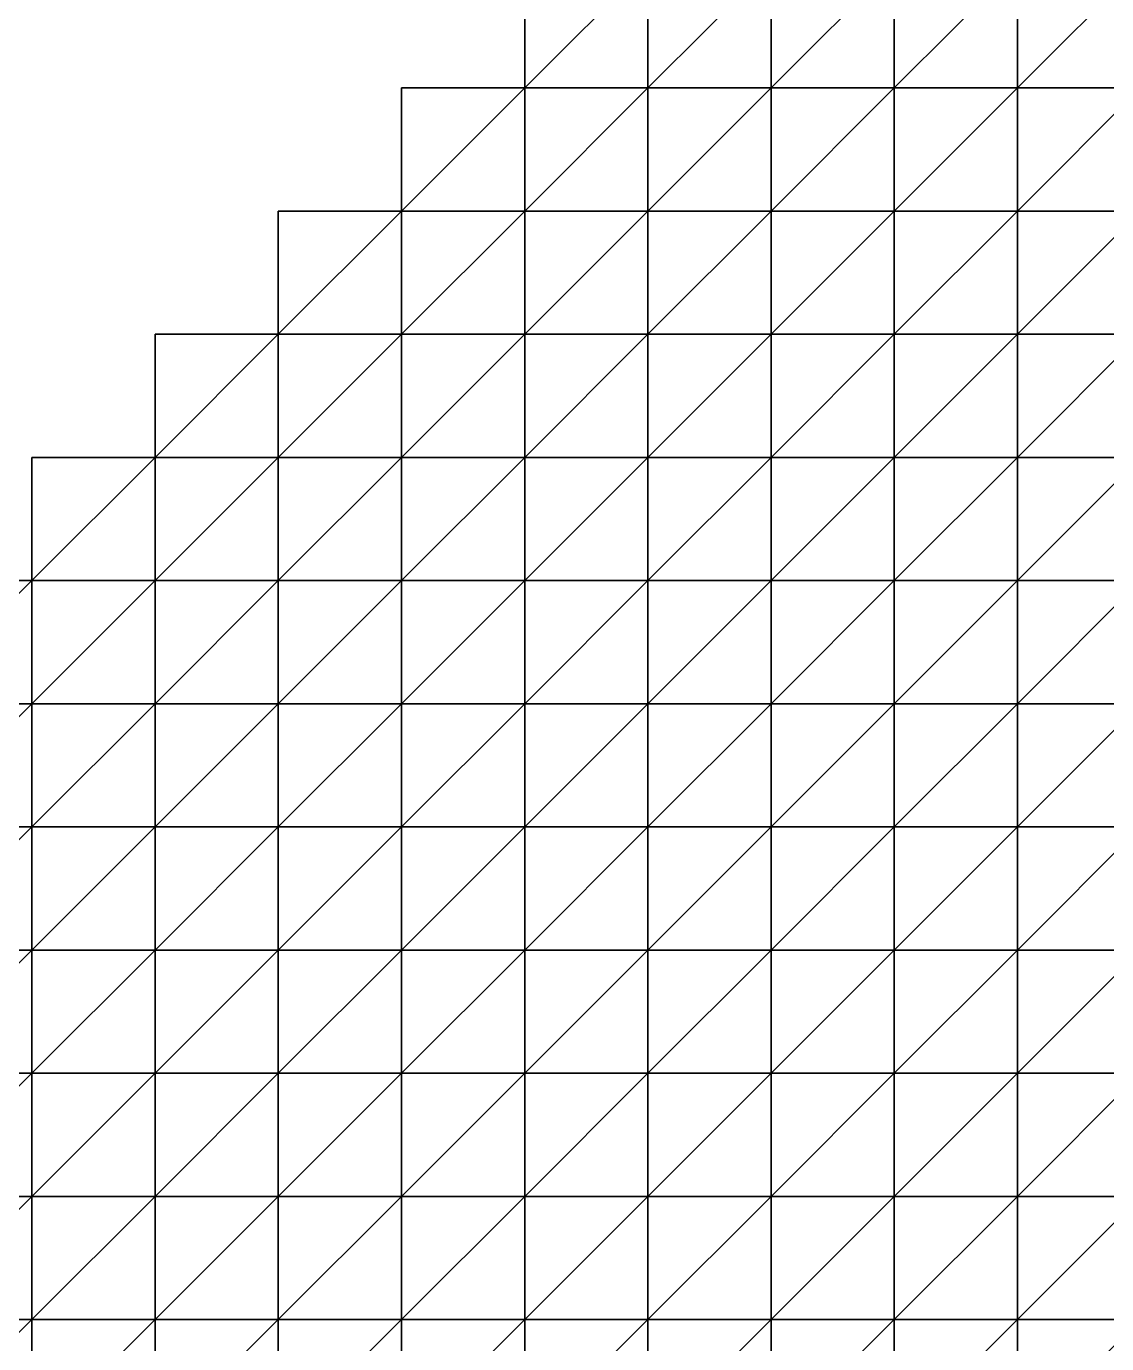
# Model space of a CAD drawing. Extents: x 292020 to 295740, y 4557680 to 4560040.
# Drawn here: x 293259.1 to 293434.5, y 4558236.1 to 4558450 of the extents above; entities that cross this region are included whole.
import ezdxf

# ---------------------------------------------------------------- set-up
doc = ezdxf.new("R2010")
doc.units = 0
doc.layers.add('RUN201_4_-_RUN201_NODOMAIN5_20X', color=7, linetype='CONTINUOUS')

msp = doc.modelspace()

# ---------------------------------------------------------------- linework, layer by layer
at = {"layer": 'RUN201_4_-_RUN201_NODOMAIN5_20X'}
for points in [[(293340, 4558460, 1900), (293340, 4558440, 1900), (293360, 4558460, 1900)], [(293360, 4558460, 1900), (293340, 4558440, 1900), (293360, 4558440, 1900)], [(293360, 4558460, 1920), (293340, 4558440, 1920), (293340, 4558460, 1920)], [(293360, 4558440, 1920), (293340, 4558440, 1920), (293360, 4558460, 1920)], [(293340, 4558460, 1900), (293340, 4558440, 1920), (293340, 4558440, 1900)], [(293340, 4558460, 1920), (293340, 4558440, 1920), (293340, 4558460, 1900)], [(293360, 4558460, 1900), (293360, 4558440, 1900), (293380, 4558460, 1900)], [(293380, 4558460, 1900), (293360, 4558440, 1900), (293380, 4558440, 1900)], [(293380, 4558460, 1920), (293360, 4558440, 1920), (293360, 4558460, 1920)], [(293380, 4558440, 1920), (293360, 4558440, 1920), (293380, 4558460, 1920)], [(293380, 4558460, 1880), (293380, 4558440, 1880), (293400, 4558460, 1880)], [(293400, 4558460, 1880), (293380, 4558440, 1880), (293400, 4558440, 1880)], [(293380, 4558460, 1880), (293380, 4558440, 1900), (293380, 4558440, 1880)], [(293380, 4558460, 1900), (293380, 4558440, 1900), (293380, 4558460, 1880)], [(293400, 4558460, 1920), (293380, 4558440, 1920), (293380, 4558460, 1920)], [(293400, 4558440, 1920), (293380, 4558440, 1920), (293400, 4558460, 1920)], [(293400, 4558460, 1860), (293400, 4558440, 1860), (293420, 4558460, 1860)], [(293420, 4558460, 1860), (293400, 4558440, 1860), (293420, 4558440, 1860)], [(293400, 4558460, 1860), (293400, 4558440, 1880), (293400, 4558440, 1860)], [(293400, 4558460, 1880), (293400, 4558440, 1880), (293400, 4558460, 1860)], [(293420, 4558460, 1940), (293400, 4558440, 1940), (293400, 4558460, 1940)], [(293420, 4558440, 1940), (293400, 4558440, 1940), (293420, 4558460, 1940)], [(293400, 4558460, 1920), (293400, 4558440, 1940), (293400, 4558440, 1920)], [(293400, 4558460, 1940), (293400, 4558440, 1940), (293400, 4558460, 1920)], [(293420, 4558460, 1860), (293420, 4558440, 1860), (293440, 4558460, 1860)], [(293440, 4558460, 1860), (293420, 4558440, 1860), (293440, 4558440, 1860)], [(293440, 4558460, 1940), (293420, 4558440, 1940), (293420, 4558460, 1940)], [(293440, 4558440, 1940), (293420, 4558440, 1940), (293440, 4558460, 1940)], [(293320, 4558440, 1900), (293320, 4558420, 1900), (293340, 4558440, 1900)], [(293340, 4558440, 1900), (293320, 4558420, 1900), (293340, 4558420, 1900)], [(293340, 4558440, 1920), (293320, 4558420, 1920), (293320, 4558440, 1920)], [(293340, 4558420, 1920), (293320, 4558420, 1920), (293340, 4558440, 1920)], [(293340, 4558440, 1900), (293320, 4558440, 1920), (293320, 4558440, 1900)], [(293340, 4558440, 1920), (293320, 4558440, 1920), (293340, 4558440, 1900)], [(293320, 4558440, 1900), (293320, 4558420, 1920), (293320, 4558420, 1900)], [(293320, 4558440, 1920), (293320, 4558420, 1920), (293320, 4558440, 1900)], [(293340, 4558440, 1900), (293340, 4558420, 1900), (293360, 4558440, 1900)], [(293360, 4558440, 1900), (293340, 4558420, 1900), (293360, 4558420, 1900)], [(293360, 4558440, 1920), (293340, 4558420, 1920), (293340, 4558440, 1920)], [(293360, 4558420, 1920), (293340, 4558420, 1920), (293360, 4558440, 1920)], [(293360, 4558440, 1900), (293360, 4558420, 1900), (293380, 4558440, 1900)], [(293380, 4558440, 1900), (293360, 4558420, 1900), (293380, 4558420, 1900)], [(293380, 4558440, 1920), (293360, 4558420, 1920), (293360, 4558440, 1920)], [(293380, 4558420, 1920), (293360, 4558420, 1920), (293380, 4558440, 1920)], [(293380, 4558440, 1880), (293380, 4558420, 1880), (293400, 4558440, 1880)], [(293400, 4558440, 1880), (293380, 4558420, 1880), (293400, 4558420, 1880)], [(293380, 4558440, 1880), (293380, 4558420, 1900), (293380, 4558420, 1880)], [(293380, 4558440, 1900), (293380, 4558420, 1900), (293380, 4558440, 1880)], [(293400, 4558440, 1920), (293380, 4558420, 1920), (293380, 4558440, 1920)], [(293400, 4558420, 1920), (293380, 4558420, 1920), (293400, 4558440, 1920)], [(293400, 4558440, 1860), (293400, 4558420, 1860), (293420, 4558440, 1860)], [(293420, 4558440, 1860), (293400, 4558420, 1860), (293420, 4558420, 1860)], [(293400, 4558440, 1860), (293400, 4558420, 1880), (293400, 4558420, 1860)], [(293400, 4558440, 1880), (293400, 4558420, 1880), (293400, 4558440, 1860)], [(293420, 4558440, 1920), (293400, 4558420, 1920), (293400, 4558440, 1920)], [(293420, 4558420, 1920), (293400, 4558420, 1920), (293420, 4558440, 1920)], [(293400, 4558440, 1920), (293400, 4558440, 1940), (293420, 4558440, 1920)], [(293420, 4558440, 1920), (293400, 4558440, 1940), (293420, 4558440, 1940)], [(293420, 4558440, 1860), (293420, 4558420, 1860), (293440, 4558440, 1860)], [(293440, 4558440, 1860), (293420, 4558420, 1860), (293440, 4558420, 1860)], [(293440, 4558440, 1940), (293420, 4558420, 1940), (293420, 4558440, 1940)], [(293440, 4558420, 1940), (293420, 4558420, 1940), (293440, 4558440, 1940)], [(293420, 4558440, 1920), (293420, 4558420, 1940), (293420, 4558420, 1920)], [(293420, 4558440, 1940), (293420, 4558420, 1940), (293420, 4558440, 1920)], [(293300, 4558420, 1900), (293300, 4558400, 1900), (293320, 4558420, 1900)], [(293320, 4558420, 1900), (293300, 4558400, 1900), (293320, 4558400, 1900)], [(293320, 4558420, 1920), (293300, 4558400, 1920), (293300, 4558420, 1920)], [(293320, 4558400, 1920), (293300, 4558400, 1920), (293320, 4558420, 1920)], [(293320, 4558420, 1900), (293300, 4558420, 1920), (293300, 4558420, 1900)], [(293320, 4558420, 1920), (293300, 4558420, 1920), (293320, 4558420, 1900)], [(293300, 4558420, 1900), (293300, 4558400, 1920), (293300, 4558400, 1900)], [(293300, 4558420, 1920), (293300, 4558400, 1920), (293300, 4558420, 1900)], [(293320, 4558420, 1900), (293320, 4558400, 1900), (293340, 4558420, 1900)], [(293340, 4558420, 1900), (293320, 4558400, 1900), (293340, 4558400, 1900)], [(293340, 4558420, 1920), (293320, 4558400, 1920), (293320, 4558420, 1920)], [(293340, 4558400, 1920), (293320, 4558400, 1920), (293340, 4558420, 1920)], [(293340, 4558420, 1900), (293340, 4558400, 1900), (293360, 4558420, 1900)], [(293360, 4558420, 1900), (293340, 4558400, 1900), (293360, 4558400, 1900)], [(293360, 4558420, 1920), (293340, 4558400, 1920), (293340, 4558420, 1920)], [(293360, 4558400, 1920), (293340, 4558400, 1920), (293360, 4558420, 1920)], [(293360, 4558420, 1900), (293360, 4558400, 1900), (293380, 4558420, 1900)], [(293380, 4558420, 1900), (293360, 4558400, 1900), (293380, 4558400, 1900)], [(293380, 4558420, 1920), (293360, 4558400, 1920), (293360, 4558420, 1920)], [(293380, 4558400, 1920), (293360, 4558400, 1920), (293380, 4558420, 1920)], [(293380, 4558420, 1880), (293380, 4558420, 1900), (293400, 4558420, 1880)], [(293400, 4558420, 1880), (293380, 4558420, 1900), (293400, 4558420, 1900)], [(293380, 4558420, 1900), (293380, 4558400, 1900), (293400, 4558420, 1900)], [(293400, 4558420, 1900), (293380, 4558400, 1900), (293400, 4558400, 1900)], [(293400, 4558420, 1920), (293380, 4558400, 1920), (293380, 4558420, 1920)], [(293400, 4558400, 1920), (293380, 4558400, 1920), (293400, 4558420, 1920)], [(293400, 4558420, 1860), (293400, 4558420, 1880), (293420, 4558420, 1860)], [(293420, 4558420, 1860), (293400, 4558420, 1880), (293420, 4558420, 1880)], [(293400, 4558420, 1880), (293400, 4558400, 1880), (293420, 4558420, 1880)], [(293420, 4558420, 1880), (293400, 4558400, 1880), (293420, 4558400, 1880)], [(293400, 4558420, 1880), (293400, 4558400, 1900), (293400, 4558400, 1880)], [(293400, 4558420, 1900), (293400, 4558400, 1900), (293400, 4558420, 1880)], [(293420, 4558420, 1920), (293400, 4558400, 1920), (293400, 4558420, 1920)], [(293420, 4558400, 1920), (293400, 4558400, 1920), (293420, 4558420, 1920)], [(293420, 4558420, 1860), (293420, 4558400, 1860), (293440, 4558420, 1860)], [(293440, 4558420, 1860), (293420, 4558400, 1860), (293440, 4558400, 1860)], [(293420, 4558420, 1860), (293420, 4558400, 1880), (293420, 4558400, 1860)], [(293420, 4558420, 1880), (293420, 4558400, 1880), (293420, 4558420, 1860)], [(293440, 4558420, 1940), (293420, 4558400, 1940), (293420, 4558420, 1940)], [(293440, 4558400, 1940), (293420, 4558400, 1940), (293440, 4558420, 1940)], [(293420, 4558420, 1920), (293420, 4558400, 1940), (293420, 4558400, 1920)], [(293420, 4558420, 1940), (293420, 4558400, 1940), (293420, 4558420, 1920)], [(293280, 4558400, 1900), (293280, 4558380, 1900), (293300, 4558400, 1900)], [(293300, 4558400, 1900), (293280, 4558380, 1900), (293300, 4558380, 1900)], [(293300, 4558400, 1920), (293280, 4558380, 1920), (293280, 4558400, 1920)], [(293300, 4558380, 1920), (293280, 4558380, 1920), (293300, 4558400, 1920)], [(293300, 4558400, 1900), (293280, 4558400, 1920), (293280, 4558400, 1900)], [(293300, 4558400, 1920), (293280, 4558400, 1920), (293300, 4558400, 1900)], [(293280, 4558400, 1900), (293280, 4558380, 1920), (293280, 4558380, 1900)], [(293280, 4558400, 1920), (293280, 4558380, 1920), (293280, 4558400, 1900)], [(293300, 4558400, 1900), (293300, 4558380, 1900), (293320, 4558400, 1900)], [(293320, 4558400, 1900), (293300, 4558380, 1900), (293320, 4558380, 1900)], [(293320, 4558400, 1920), (293300, 4558380, 1920), (293300, 4558400, 1920)], [(293320, 4558380, 1920), (293300, 4558380, 1920), (293320, 4558400, 1920)], [(293320, 4558400, 1880), (293320, 4558380, 1880), (293340, 4558400, 1880)], [(293340, 4558400, 1880), (293320, 4558380, 1880), (293340, 4558380, 1880)], [(293340, 4558400, 1880), (293320, 4558400, 1900), (293320, 4558400, 1880)], [(293340, 4558400, 1900), (293320, 4558400, 1900), (293340, 4558400, 1880)], [(293320, 4558400, 1880), (293320, 4558380, 1900), (293320, 4558380, 1880)], [(293320, 4558400, 1900), (293320, 4558380, 1900), (293320, 4558400, 1880)], [(293340, 4558400, 1920), (293320, 4558380, 1920), (293320, 4558400, 1920)], [(293340, 4558380, 1920), (293320, 4558380, 1920), (293340, 4558400, 1920)], [(293340, 4558400, 1880), (293340, 4558380, 1880), (293360, 4558400, 1880)], [(293360, 4558400, 1880), (293340, 4558380, 1880), (293360, 4558380, 1880)], [(293360, 4558400, 1880), (293340, 4558400, 1900), (293340, 4558400, 1880)], [(293360, 4558400, 1900), (293340, 4558400, 1900), (293360, 4558400, 1880)], [(293360, 4558400, 1920), (293340, 4558380, 1920), (293340, 4558400, 1920)], [(293360, 4558380, 1920), (293340, 4558380, 1920), (293360, 4558400, 1920)], [(293360, 4558380, 1880), (293360, 4558380, 1900), (293360, 4558400, 1880)], [(293360, 4558400, 1880), (293360, 4558380, 1900), (293360, 4558400, 1900)], [(293360, 4558400, 1900), (293360, 4558380, 1900), (293380, 4558400, 1900)], [(293380, 4558400, 1900), (293360, 4558380, 1900), (293380, 4558380, 1900)], [(293380, 4558400, 1920), (293360, 4558380, 1920), (293360, 4558400, 1920)], [(293380, 4558380, 1920), (293360, 4558380, 1920), (293380, 4558400, 1920)], [(293380, 4558400, 1880), (293380, 4558380, 1880), (293400, 4558400, 1880)], [(293400, 4558400, 1880), (293380, 4558380, 1880), (293400, 4558380, 1880)], [(293400, 4558400, 1880), (293380, 4558400, 1900), (293380, 4558400, 1880)], [(293400, 4558400, 1900), (293380, 4558400, 1900), (293400, 4558400, 1880)], [(293380, 4558400, 1880), (293380, 4558380, 1900), (293380, 4558380, 1880)], [(293380, 4558400, 1900), (293380, 4558380, 1900), (293380, 4558400, 1880)], [(293400, 4558400, 1920), (293380, 4558380, 1920), (293380, 4558400, 1920)], [(293400, 4558380, 1920), (293380, 4558380, 1920), (293400, 4558400, 1920)], [(293400, 4558400, 1860), (293400, 4558380, 1860), (293420, 4558400, 1860)], [(293420, 4558400, 1860), (293400, 4558380, 1860), (293420, 4558380, 1860)], [(293420, 4558400, 1860), (293400, 4558400, 1880), (293400, 4558400, 1860)], [(293420, 4558400, 1880), (293400, 4558400, 1880), (293420, 4558400, 1860)], [(293400, 4558400, 1860), (293400, 4558380, 1880), (293400, 4558380, 1860)], [(293400, 4558400, 1880), (293400, 4558380, 1880), (293400, 4558400, 1860)], [(293420, 4558400, 1920), (293400, 4558380, 1920), (293400, 4558400, 1920)], [(293420, 4558380, 1920), (293400, 4558380, 1920), (293420, 4558400, 1920)], [(293420, 4558400, 1840), (293420, 4558380, 1840), (293440, 4558400, 1840)], [(293440, 4558400, 1840), (293420, 4558380, 1840), (293440, 4558380, 1840)], [(293440, 4558400, 1840), (293420, 4558400, 1860), (293420, 4558400, 1840)], [(293440, 4558400, 1860), (293420, 4558400, 1860), (293440, 4558400, 1840)], [(293420, 4558400, 1840), (293420, 4558380, 1860), (293420, 4558380, 1840)], [(293420, 4558400, 1860), (293420, 4558380, 1860), (293420, 4558400, 1840)], [(293440, 4558400, 1940), (293420, 4558380, 1940), (293420, 4558400, 1940)], [(293440, 4558380, 1940), (293420, 4558380, 1940), (293440, 4558400, 1940)], [(293420, 4558400, 1920), (293420, 4558380, 1940), (293420, 4558380, 1920)], [(293420, 4558400, 1940), (293420, 4558380, 1940), (293420, 4558400, 1920)], [(293260, 4558380, 1900), (293260, 4558360, 1900), (293280, 4558380, 1900)], [(293280, 4558380, 1900), (293260, 4558360, 1900), (293280, 4558360, 1900)], [(293280, 4558380, 1920), (293260, 4558360, 1920), (293260, 4558380, 1920)], [(293280, 4558360, 1920), (293260, 4558360, 1920), (293280, 4558380, 1920)], [(293280, 4558380, 1900), (293260, 4558380, 1920), (293260, 4558380, 1900)], [(293280, 4558380, 1920), (293260, 4558380, 1920), (293280, 4558380, 1900)], [(293260, 4558380, 1900), (293260, 4558360, 1920), (293260, 4558360, 1900)], [(293260, 4558380, 1920), (293260, 4558360, 1920), (293260, 4558380, 1900)], [(293280, 4558380, 1900), (293280, 4558360, 1900), (293300, 4558380, 1900)], [(293300, 4558380, 1900), (293280, 4558360, 1900), (293300, 4558360, 1900)], [(293300, 4558380, 1920), (293280, 4558360, 1920), (293280, 4558380, 1920)], [(293300, 4558360, 1920), (293280, 4558360, 1920), (293300, 4558380, 1920)], [(293300, 4558380, 1900), (293300, 4558360, 1900), (293320, 4558380, 1900)], [(293320, 4558380, 1900), (293300, 4558360, 1900), (293320, 4558360, 1900)], [(293320, 4558380, 1920), (293300, 4558360, 1920), (293300, 4558380, 1920)], [(293320, 4558360, 1920), (293300, 4558360, 1920), (293320, 4558380, 1920)], [(293320, 4558380, 1880), (293320, 4558380, 1900), (293340, 4558380, 1880)], [(293340, 4558380, 1880), (293320, 4558380, 1900), (293340, 4558380, 1900)], [(293320, 4558380, 1900), (293320, 4558360, 1900), (293340, 4558380, 1900)], [(293340, 4558380, 1900), (293320, 4558360, 1900), (293340, 4558360, 1900)], [(293340, 4558380, 1920), (293320, 4558360, 1920), (293320, 4558380, 1920)], [(293340, 4558360, 1920), (293320, 4558360, 1920), (293340, 4558380, 1920)], [(293340, 4558380, 1880), (293340, 4558380, 1900), (293360, 4558380, 1880)], [(293360, 4558380, 1880), (293340, 4558380, 1900), (293360, 4558380, 1900)], [(293340, 4558380, 1900), (293340, 4558360, 1900), (293360, 4558380, 1900)], [(293360, 4558380, 1900), (293340, 4558360, 1900), (293360, 4558360, 1900)], [(293360, 4558380, 1920), (293340, 4558360, 1920), (293340, 4558380, 1920)], [(293360, 4558360, 1920), (293340, 4558360, 1920), (293360, 4558380, 1920)], [(293360, 4558380, 1880), (293360, 4558360, 1880), (293380, 4558380, 1880)], [(293380, 4558380, 1880), (293360, 4558360, 1880), (293380, 4558360, 1880)], [(293380, 4558380, 1880), (293360, 4558380, 1900), (293360, 4558380, 1880)], [(293380, 4558380, 1900), (293360, 4558380, 1900), (293380, 4558380, 1880)], [(293360, 4558380, 1880), (293360, 4558360, 1900), (293360, 4558360, 1880)], [(293360, 4558380, 1900), (293360, 4558360, 1900), (293360, 4558380, 1880)], [(293380, 4558380, 1920), (293360, 4558360, 1920), (293360, 4558380, 1920)], [(293380, 4558360, 1920), (293360, 4558360, 1920), (293380, 4558380, 1920)], [(293380, 4558380, 1860), (293380, 4558360, 1860), (293400, 4558380, 1860)], [(293400, 4558380, 1860), (293380, 4558360, 1860), (293400, 4558360, 1860)], [(293400, 4558380, 1860), (293380, 4558380, 1880), (293380, 4558380, 1860)], [(293400, 4558380, 1880), (293380, 4558380, 1880), (293400, 4558380, 1860)], [(293380, 4558380, 1860), (293380, 4558360, 1880), (293380, 4558360, 1860)], [(293380, 4558380, 1880), (293380, 4558360, 1880), (293380, 4558380, 1860)], [(293400, 4558380, 1940), (293380, 4558360, 1940), (293380, 4558380, 1940)], [(293400, 4558360, 1940), (293380, 4558360, 1940), (293400, 4558380, 1940)], [(293400, 4558380, 1920), (293380, 4558380, 1940), (293380, 4558380, 1920)], [(293400, 4558380, 1940), (293380, 4558380, 1940), (293400, 4558380, 1920)], [(293380, 4558380, 1920), (293380, 4558360, 1940), (293380, 4558360, 1920)], [(293380, 4558380, 1940), (293380, 4558360, 1940), (293380, 4558380, 1920)], [(293400, 4558380, 1840), (293400, 4558360, 1840), (293420, 4558380, 1840)], [(293420, 4558380, 1840), (293400, 4558360, 1840), (293420, 4558360, 1840)], [(293420, 4558380, 1840), (293400, 4558380, 1860), (293400, 4558380, 1840)], [(293420, 4558380, 1860), (293400, 4558380, 1860), (293420, 4558380, 1840)], [(293400, 4558380, 1840), (293400, 4558360, 1860), (293400, 4558360, 1840)], [(293400, 4558380, 1860), (293400, 4558360, 1860), (293400, 4558380, 1840)], [(293420, 4558380, 1940), (293400, 4558360, 1940), (293400, 4558380, 1940)], [(293420, 4558360, 1940), (293400, 4558360, 1940), (293420, 4558380, 1940)], [(293420, 4558380, 1920), (293400, 4558380, 1940), (293400, 4558380, 1920)], [(293420, 4558380, 1940), (293400, 4558380, 1940), (293420, 4558380, 1920)], [(293420, 4558380, 1840), (293420, 4558360, 1840), (293440, 4558380, 1840)], [(293440, 4558380, 1840), (293420, 4558360, 1840), (293440, 4558360, 1840)], [(293440, 4558380, 1940), (293420, 4558360, 1940), (293420, 4558380, 1940)], [(293440, 4558360, 1940), (293420, 4558360, 1940), (293440, 4558380, 1940)], [(293240, 4558360, 1900), (293240, 4558340, 1900), (293260, 4558360, 1900)], [(293260, 4558360, 1900), (293240, 4558340, 1900), (293260, 4558340, 1900)], [(293260, 4558360, 1920), (293240, 4558340, 1920), (293240, 4558360, 1920)], [(293260, 4558340, 1920), (293240, 4558340, 1920), (293260, 4558360, 1920)], [(293260, 4558360, 1900), (293240, 4558360, 1920), (293240, 4558360, 1900)], [(293260, 4558360, 1920), (293240, 4558360, 1920), (293260, 4558360, 1900)], [(293260, 4558360, 1900), (293260, 4558340, 1900), (293280, 4558360, 1900)], [(293280, 4558360, 1900), (293260, 4558340, 1900), (293280, 4558340, 1900)], [(293280, 4558360, 1920), (293260, 4558340, 1920), (293260, 4558360, 1920)], [(293280, 4558340, 1920), (293260, 4558340, 1920), (293280, 4558360, 1920)], [(293280, 4558360, 1900), (293280, 4558340, 1900), (293300, 4558360, 1900)], [(293300, 4558360, 1900), (293280, 4558340, 1900), (293300, 4558340, 1900)], [(293300, 4558360, 1920), (293280, 4558340, 1920), (293280, 4558360, 1920)], [(293300, 4558340, 1920), (293280, 4558340, 1920), (293300, 4558360, 1920)], [(293300, 4558360, 1900), (293300, 4558340, 1900), (293320, 4558360, 1900)], [(293320, 4558360, 1900), (293300, 4558340, 1900), (293320, 4558340, 1900)], [(293320, 4558360, 1920), (293300, 4558340, 1920), (293300, 4558360, 1920)], [(293320, 4558340, 1920), (293300, 4558340, 1920), (293320, 4558360, 1920)], [(293320, 4558360, 1900), (293320, 4558340, 1900), (293340, 4558360, 1900)], [(293340, 4558360, 1900), (293320, 4558340, 1900), (293340, 4558340, 1900)], [(293340, 4558360, 1920), (293320, 4558340, 1920), (293320, 4558360, 1920)], [(293340, 4558340, 1920), (293320, 4558340, 1920), (293340, 4558360, 1920)], [(293340, 4558360, 1900), (293340, 4558340, 1900), (293360, 4558360, 1900)], [(293360, 4558360, 1900), (293340, 4558340, 1900), (293360, 4558340, 1900)], [(293360, 4558360, 1940), (293340, 4558340, 1940), (293340, 4558360, 1940)], [(293360, 4558340, 1940), (293340, 4558340, 1940), (293360, 4558360, 1940)], [(293360, 4558360, 1920), (293340, 4558360, 1940), (293340, 4558360, 1920)], [(293360, 4558360, 1940), (293340, 4558360, 1940), (293360, 4558360, 1920)], [(293340, 4558360, 1920), (293340, 4558340, 1940), (293340, 4558340, 1920)], [(293340, 4558360, 1940), (293340, 4558340, 1940), (293340, 4558360, 1920)], [(293360, 4558360, 1880), (293360, 4558360, 1900), (293380, 4558360, 1880)], [(293380, 4558360, 1880), (293360, 4558360, 1900), (293380, 4558360, 1900)], [(293360, 4558360, 1900), (293360, 4558340, 1900), (293380, 4558360, 1900)], [(293380, 4558360, 1900), (293360, 4558340, 1900), (293380, 4558340, 1900)], [(293380, 4558360, 1940), (293360, 4558340, 1940), (293360, 4558360, 1940)], [(293380, 4558340, 1940), (293360, 4558340, 1940), (293380, 4558360, 1940)], [(293380, 4558360, 1920), (293360, 4558360, 1940), (293360, 4558360, 1920)], [(293380, 4558360, 1940), (293360, 4558360, 1940), (293380, 4558360, 1920)], [(293380, 4558360, 1860), (293380, 4558360, 1880), (293400, 4558360, 1860)], [(293400, 4558360, 1860), (293380, 4558360, 1880), (293400, 4558360, 1880)], [(293380, 4558360, 1880), (293380, 4558340, 1880), (293400, 4558360, 1880)], [(293400, 4558360, 1880), (293380, 4558340, 1880), (293400, 4558340, 1880)], [(293380, 4558360, 1880), (293380, 4558340, 1900), (293380, 4558340, 1880)], [(293380, 4558360, 1900), (293380, 4558340, 1900), (293380, 4558360, 1880)], [(293400, 4558360, 1940), (293380, 4558340, 1940), (293380, 4558360, 1940)], [(293400, 4558340, 1940), (293380, 4558340, 1940), (293400, 4558360, 1940)], [(293400, 4558360, 1840), (293400, 4558360, 1860), (293420, 4558360, 1840)], [(293420, 4558360, 1840), (293400, 4558360, 1860), (293420, 4558360, 1860)], [(293400, 4558360, 1860), (293400, 4558340, 1860), (293420, 4558360, 1860)], [(293420, 4558360, 1860), (293400, 4558340, 1860), (293420, 4558340, 1860)], [(293400, 4558360, 1860), (293400, 4558340, 1880), (293400, 4558340, 1860)], [(293400, 4558360, 1880), (293400, 4558340, 1880), (293400, 4558360, 1860)], [(293420, 4558360, 1940), (293400, 4558340, 1940), (293400, 4558360, 1940)], [(293420, 4558340, 1940), (293400, 4558340, 1940), (293420, 4558360, 1940)], [(293420, 4558360, 1840), (293420, 4558340, 1840), (293440, 4558360, 1840)], [(293440, 4558360, 1840), (293420, 4558340, 1840), (293440, 4558340, 1840)], [(293420, 4558360, 1840), (293420, 4558340, 1860), (293420, 4558340, 1840)], [(293420, 4558360, 1860), (293420, 4558340, 1860), (293420, 4558360, 1840)], [(293440, 4558360, 1940), (293420, 4558340, 1940), (293420, 4558360, 1940)], [(293440, 4558340, 1940), (293420, 4558340, 1940), (293440, 4558360, 1940)], [(293240, 4558340, 1900), (293240, 4558320, 1900), (293260, 4558340, 1900)], [(293260, 4558340, 1900), (293240, 4558320, 1900), (293260, 4558320, 1900)], [(293260, 4558340, 1920), (293240, 4558320, 1920), (293240, 4558340, 1920)], [(293260, 4558320, 1920), (293240, 4558320, 1920), (293260, 4558340, 1920)], [(293260, 4558340, 1900), (293260, 4558320, 1900), (293280, 4558340, 1900)], [(293280, 4558340, 1900), (293260, 4558320, 1900), (293280, 4558320, 1900)], [(293280, 4558340, 1920), (293260, 4558320, 1920), (293260, 4558340, 1920)], [(293280, 4558320, 1920), (293260, 4558320, 1920), (293280, 4558340, 1920)], [(293280, 4558340, 1900), (293280, 4558320, 1900), (293300, 4558340, 1900)], [(293300, 4558340, 1900), (293280, 4558320, 1900), (293300, 4558320, 1900)], [(293300, 4558340, 1920), (293280, 4558320, 1920), (293280, 4558340, 1920)], [(293300, 4558320, 1920), (293280, 4558320, 1920), (293300, 4558340, 1920)], [(293300, 4558340, 1900), (293300, 4558320, 1900), (293320, 4558340, 1900)], [(293320, 4558340, 1900), (293300, 4558320, 1900), (293320, 4558320, 1900)], [(293320, 4558340, 1940), (293300, 4558320, 1940), (293300, 4558340, 1940)], [(293320, 4558320, 1940), (293300, 4558320, 1940), (293320, 4558340, 1940)], [(293320, 4558340, 1920), (293300, 4558340, 1940), (293300, 4558340, 1920)], [(293320, 4558340, 1940), (293300, 4558340, 1940), (293320, 4558340, 1920)], [(293300, 4558340, 1920), (293300, 4558320, 1940), (293300, 4558320, 1920)], [(293300, 4558340, 1940), (293300, 4558320, 1940), (293300, 4558340, 1920)], [(293320, 4558340, 1900), (293320, 4558320, 1900), (293340, 4558340, 1900)], [(293340, 4558340, 1900), (293320, 4558320, 1900), (293340, 4558320, 1900)], [(293340, 4558340, 1940), (293320, 4558320, 1940), (293320, 4558340, 1940)], [(293340, 4558320, 1940), (293320, 4558320, 1940), (293340, 4558340, 1940)], [(293340, 4558340, 1920), (293320, 4558340, 1940), (293320, 4558340, 1920)], [(293340, 4558340, 1940), (293320, 4558340, 1940), (293340, 4558340, 1920)], [(293340, 4558340, 1880), (293340, 4558320, 1880), (293360, 4558340, 1880)], [(293360, 4558340, 1880), (293340, 4558320, 1880), (293360, 4558320, 1880)], [(293360, 4558340, 1880), (293340, 4558340, 1900), (293340, 4558340, 1880)], [(293360, 4558340, 1900), (293340, 4558340, 1900), (293360, 4558340, 1880)], [(293340, 4558340, 1880), (293340, 4558320, 1900), (293340, 4558320, 1880)], [(293340, 4558340, 1900), (293340, 4558320, 1900), (293340, 4558340, 1880)], [(293360, 4558340, 1940), (293340, 4558320, 1940), (293340, 4558340, 1940)], [(293360, 4558320, 1940), (293340, 4558320, 1940), (293360, 4558340, 1940)], [(293360, 4558340, 1880), (293360, 4558320, 1880), (293380, 4558340, 1880)], [(293380, 4558340, 1880), (293360, 4558320, 1880), (293380, 4558320, 1880)], [(293380, 4558340, 1880), (293360, 4558340, 1900), (293360, 4558340, 1880)], [(293380, 4558340, 1900), (293360, 4558340, 1900), (293380, 4558340, 1880)], [(293380, 4558340, 1940), (293360, 4558320, 1940), (293360, 4558340, 1940)], [(293380, 4558320, 1940), (293360, 4558320, 1940), (293380, 4558340, 1940)], [(293380, 4558340, 1860), (293380, 4558320, 1860), (293400, 4558340, 1860)], [(293400, 4558340, 1860), (293380, 4558320, 1860), (293400, 4558320, 1860)], [(293400, 4558340, 1860), (293380, 4558340, 1880), (293380, 4558340, 1860)], [(293400, 4558340, 1880), (293380, 4558340, 1880), (293400, 4558340, 1860)], [(293380, 4558340, 1860), (293380, 4558320, 1880), (293380, 4558320, 1860)], [(293380, 4558340, 1880), (293380, 4558320, 1880), (293380, 4558340, 1860)], [(293400, 4558340, 1940), (293380, 4558320, 1940), (293380, 4558340, 1940)], [(293400, 4558320, 1940), (293380, 4558320, 1940), (293400, 4558340, 1940)], [(293400, 4558340, 1840), (293400, 4558320, 1840), (293420, 4558340, 1840)], [(293420, 4558340, 1840), (293400, 4558320, 1840), (293420, 4558320, 1840)], [(293420, 4558340, 1840), (293400, 4558340, 1860), (293400, 4558340, 1840)], [(293420, 4558340, 1860), (293400, 4558340, 1860), (293420, 4558340, 1840)], [(293400, 4558340, 1840), (293400, 4558320, 1860), (293400, 4558320, 1840)], [(293400, 4558340, 1860), (293400, 4558320, 1860), (293400, 4558340, 1840)], [(293420, 4558340, 1940), (293400, 4558320, 1940), (293400, 4558340, 1940)], [(293420, 4558320, 1940), (293400, 4558320, 1940), (293420, 4558340, 1940)], [(293420, 4558340, 1840), (293420, 4558320, 1840), (293440, 4558340, 1840)], [(293440, 4558340, 1840), (293420, 4558320, 1840), (293440, 4558320, 1840)], [(293440, 4558340, 1940), (293420, 4558320, 1940), (293420, 4558340, 1940)], [(293440, 4558320, 1940), (293420, 4558320, 1940), (293440, 4558340, 1940)], [(293240, 4558320, 1900), (293240, 4558300, 1900), (293260, 4558320, 1900)], [(293260, 4558320, 1900), (293240, 4558300, 1900), (293260, 4558300, 1900)], [(293260, 4558320, 1940), (293240, 4558300, 1940), (293240, 4558320, 1940)], [(293260, 4558300, 1940), (293240, 4558300, 1940), (293260, 4558320, 1940)], [(293260, 4558320, 1920), (293240, 4558320, 1940), (293240, 4558320, 1920)], [(293260, 4558320, 1940), (293240, 4558320, 1940), (293260, 4558320, 1920)], [(293260, 4558320, 1900), (293260, 4558300, 1900), (293280, 4558320, 1900)], [(293280, 4558320, 1900), (293260, 4558300, 1900), (293280, 4558300, 1900)], [(293280, 4558320, 1940), (293260, 4558300, 1940), (293260, 4558320, 1940)], [(293280, 4558300, 1940), (293260, 4558300, 1940), (293280, 4558320, 1940)], [(293280, 4558320, 1920), (293260, 4558320, 1940), (293260, 4558320, 1920)], [(293280, 4558320, 1940), (293260, 4558320, 1940), (293280, 4558320, 1920)], [(293280, 4558320, 1900), (293280, 4558300, 1900), (293300, 4558320, 1900)], [(293300, 4558320, 1900), (293280, 4558300, 1900), (293300, 4558300, 1900)], [(293300, 4558320, 1940), (293280, 4558300, 1940), (293280, 4558320, 1940)], [(293300, 4558300, 1940), (293280, 4558300, 1940), (293300, 4558320, 1940)], [(293300, 4558320, 1920), (293280, 4558320, 1940), (293280, 4558320, 1920)], [(293300, 4558320, 1940), (293280, 4558320, 1940), (293300, 4558320, 1920)], [(293300, 4558320, 1900), (293300, 4558300, 1900), (293320, 4558320, 1900)], [(293320, 4558320, 1900), (293300, 4558300, 1900), (293320, 4558300, 1900)], [(293320, 4558320, 1940), (293300, 4558300, 1940), (293300, 4558320, 1940)], [(293320, 4558300, 1940), (293300, 4558300, 1940), (293320, 4558320, 1940)], [(293320, 4558320, 1880), (293320, 4558300, 1880), (293340, 4558320, 1880)], [(293340, 4558320, 1880), (293320, 4558300, 1880), (293340, 4558300, 1880)], [(293340, 4558320, 1880), (293320, 4558320, 1900), (293320, 4558320, 1880)], [(293340, 4558320, 1900), (293320, 4558320, 1900), (293340, 4558320, 1880)], [(293320, 4558320, 1880), (293320, 4558300, 1900), (293320, 4558300, 1880)], [(293320, 4558320, 1900), (293320, 4558300, 1900), (293320, 4558320, 1880)], [(293340, 4558320, 1940), (293320, 4558300, 1940), (293320, 4558320, 1940)], [(293340, 4558300, 1940), (293320, 4558300, 1940), (293340, 4558320, 1940)], [(293340, 4558320, 1860), (293340, 4558300, 1860), (293360, 4558320, 1860)], [(293360, 4558320, 1860), (293340, 4558300, 1860), (293360, 4558300, 1860)], [(293360, 4558320, 1860), (293340, 4558320, 1880), (293340, 4558320, 1860)], [(293360, 4558320, 1880), (293340, 4558320, 1880), (293360, 4558320, 1860)], [(293340, 4558320, 1860), (293340, 4558300, 1880), (293340, 4558300, 1860)], [(293340, 4558320, 1880), (293340, 4558300, 1880), (293340, 4558320, 1860)], [(293360, 4558320, 1940), (293340, 4558300, 1940), (293340, 4558320, 1940)], [(293360, 4558300, 1940), (293340, 4558300, 1940), (293360, 4558320, 1940)], [(293360, 4558320, 1860), (293360, 4558300, 1860), (293380, 4558320, 1860)], [(293380, 4558320, 1860), (293360, 4558300, 1860), (293380, 4558300, 1860)], [(293380, 4558320, 1860), (293360, 4558320, 1880), (293360, 4558320, 1860)], [(293380, 4558320, 1880), (293360, 4558320, 1880), (293380, 4558320, 1860)], [(293380, 4558320, 1940), (293360, 4558300, 1940), (293360, 4558320, 1940)], [(293380, 4558300, 1940), (293360, 4558300, 1940), (293380, 4558320, 1940)], [(293380, 4558320, 1860), (293380, 4558300, 1860), (293400, 4558320, 1860)], [(293400, 4558320, 1860), (293380, 4558300, 1860), (293400, 4558300, 1860)], [(293400, 4558320, 1940), (293380, 4558300, 1940), (293380, 4558320, 1940)], [(293400, 4558300, 1940), (293380, 4558300, 1940), (293400, 4558320, 1940)], [(293400, 4558320, 1840), (293400, 4558300, 1840), (293420, 4558320, 1840)], [(293420, 4558320, 1840), (293400, 4558300, 1840), (293420, 4558300, 1840)], [(293400, 4558320, 1840), (293400, 4558300, 1860), (293400, 4558300, 1840)], [(293400, 4558320, 1860), (293400, 4558300, 1860), (293400, 4558320, 1840)], [(293420, 4558320, 1940), (293400, 4558300, 1940), (293400, 4558320, 1940)], [(293420, 4558300, 1940), (293400, 4558300, 1940), (293420, 4558320, 1940)], [(293420, 4558320, 1840), (293420, 4558300, 1840), (293440, 4558320, 1840)], [(293440, 4558320, 1840), (293420, 4558300, 1840), (293440, 4558300, 1840)], [(293440, 4558320, 1940), (293420, 4558300, 1940), (293420, 4558320, 1940)], [(293440, 4558300, 1940), (293420, 4558300, 1940), (293440, 4558320, 1940)], [(293240, 4558300, 1900), (293240, 4558280, 1900), (293260, 4558300, 1900)], [(293260, 4558300, 1900), (293240, 4558280, 1900), (293260, 4558280, 1900)], [(293260, 4558300, 1940), (293240, 4558280, 1940), (293240, 4558300, 1940)], [(293260, 4558280, 1940), (293240, 4558280, 1940), (293260, 4558300, 1940)], [(293260, 4558300, 1900), (293260, 4558280, 1900), (293280, 4558300, 1900)], [(293280, 4558300, 1900), (293260, 4558280, 1900), (293280, 4558280, 1900)], [(293280, 4558300, 1940), (293260, 4558280, 1940), (293260, 4558300, 1940)], [(293280, 4558280, 1940), (293260, 4558280, 1940), (293280, 4558300, 1940)], [(293280, 4558300, 1900), (293280, 4558280, 1900), (293300, 4558300, 1900)], [(293300, 4558300, 1900), (293280, 4558280, 1900), (293300, 4558280, 1900)], [(293300, 4558300, 1940), (293280, 4558280, 1940), (293280, 4558300, 1940)], [(293300, 4558280, 1940), (293280, 4558280, 1940), (293300, 4558300, 1940)], [(293300, 4558300, 1880), (293300, 4558280, 1880), (293320, 4558300, 1880)], [(293320, 4558300, 1880), (293300, 4558280, 1880), (293320, 4558280, 1880)], [(293320, 4558300, 1880), (293300, 4558300, 1900), (293300, 4558300, 1880)], [(293320, 4558300, 1900), (293300, 4558300, 1900), (293320, 4558300, 1880)], [(293300, 4558300, 1880), (293300, 4558280, 1900), (293300, 4558280, 1880)], [(293300, 4558300, 1900), (293300, 4558280, 1900), (293300, 4558300, 1880)], [(293320, 4558300, 1940), (293300, 4558280, 1940), (293300, 4558300, 1940)], [(293320, 4558280, 1940), (293300, 4558280, 1940), (293320, 4558300, 1940)], [(293320, 4558300, 1860), (293320, 4558280, 1860), (293340, 4558300, 1860)], [(293340, 4558300, 1860), (293320, 4558280, 1860), (293340, 4558280, 1860)], [(293340, 4558300, 1860), (293320, 4558300, 1880), (293320, 4558300, 1860)], [(293340, 4558300, 1880), (293320, 4558300, 1880), (293340, 4558300, 1860)], [(293320, 4558300, 1860), (293320, 4558280, 1880), (293320, 4558280, 1860)], [(293320, 4558300, 1880), (293320, 4558280, 1880), (293320, 4558300, 1860)], [(293340, 4558300, 1940), (293320, 4558280, 1940), (293320, 4558300, 1940)], [(293340, 4558280, 1940), (293320, 4558280, 1940), (293340, 4558300, 1940)], [(293340, 4558300, 1840), (293340, 4558280, 1840), (293360, 4558300, 1840)], [(293360, 4558300, 1840), (293340, 4558280, 1840), (293360, 4558280, 1840)], [(293360, 4558300, 1840), (293340, 4558300, 1860), (293340, 4558300, 1840)], [(293360, 4558300, 1860), (293340, 4558300, 1860), (293360, 4558300, 1840)], [(293340, 4558300, 1840), (293340, 4558280, 1860), (293340, 4558280, 1840)], [(293340, 4558300, 1860), (293340, 4558280, 1860), (293340, 4558300, 1840)], [(293360, 4558300, 1940), (293340, 4558280, 1940), (293340, 4558300, 1940)], [(293360, 4558280, 1940), (293340, 4558280, 1940), (293360, 4558300, 1940)], [(293360, 4558300, 1840), (293360, 4558280, 1840), (293380, 4558300, 1840)], [(293380, 4558300, 1840), (293360, 4558280, 1840), (293380, 4558280, 1840)], [(293380, 4558300, 1840), (293360, 4558300, 1860), (293360, 4558300, 1840)], [(293380, 4558300, 1860), (293360, 4558300, 1860), (293380, 4558300, 1840)], [(293380, 4558300, 1940), (293360, 4558280, 1940), (293360, 4558300, 1940)], [(293380, 4558280, 1940), (293360, 4558280, 1940), (293380, 4558300, 1940)], [(293380, 4558300, 1840), (293380, 4558280, 1840), (293400, 4558300, 1840)], [(293400, 4558300, 1840), (293380, 4558280, 1840), (293400, 4558280, 1840)], [(293400, 4558300, 1840), (293380, 4558300, 1860), (293380, 4558300, 1840)], [(293400, 4558300, 1860), (293380, 4558300, 1860), (293400, 4558300, 1840)], [(293400, 4558300, 1940), (293380, 4558280, 1940), (293380, 4558300, 1940)], [(293400, 4558280, 1940), (293380, 4558280, 1940), (293400, 4558300, 1940)], [(293400, 4558300, 1840), (293400, 4558280, 1840), (293420, 4558300, 1840)], [(293420, 4558300, 1840), (293400, 4558280, 1840), (293420, 4558280, 1840)], [(293420, 4558300, 1940), (293400, 4558280, 1940), (293400, 4558300, 1940)], [(293420, 4558280, 1940), (293400, 4558280, 1940), (293420, 4558300, 1940)], [(293420, 4558300, 1840), (293420, 4558280, 1840), (293440, 4558300, 1840)], [(293440, 4558300, 1840), (293420, 4558280, 1840), (293440, 4558280, 1840)], [(293440, 4558300, 1940), (293420, 4558280, 1940), (293420, 4558300, 1940)], [(293440, 4558280, 1940), (293420, 4558280, 1940), (293440, 4558300, 1940)], [(293240, 4558280, 1900), (293240, 4558260, 1900), (293260, 4558280, 1900)], [(293260, 4558280, 1900), (293240, 4558260, 1900), (293260, 4558260, 1900)], [(293260, 4558280, 1940), (293240, 4558260, 1940), (293240, 4558280, 1940)], [(293260, 4558260, 1940), (293240, 4558260, 1940), (293260, 4558280, 1940)], [(293260, 4558280, 1900), (293260, 4558260, 1900), (293280, 4558280, 1900)], [(293280, 4558280, 1900), (293260, 4558260, 1900), (293280, 4558260, 1900)], [(293280, 4558280, 1940), (293260, 4558260, 1940), (293260, 4558280, 1940)], [(293280, 4558260, 1940), (293260, 4558260, 1940), (293280, 4558280, 1940)], [(293280, 4558280, 1900), (293280, 4558260, 1900), (293300, 4558280, 1900)], [(293300, 4558280, 1900), (293280, 4558260, 1900), (293300, 4558260, 1900)], [(293300, 4558280, 1940), (293280, 4558260, 1940), (293280, 4558280, 1940)], [(293300, 4558260, 1940), (293280, 4558260, 1940), (293300, 4558280, 1940)], [(293300, 4558280, 1880), (293300, 4558280, 1900), (293320, 4558280, 1880)], [(293320, 4558280, 1880), (293300, 4558280, 1900), (293320, 4558280, 1900)], [(293300, 4558280, 1900), (293300, 4558260, 1900), (293320, 4558280, 1900)], [(293320, 4558280, 1900), (293300, 4558260, 1900), (293320, 4558260, 1900)], [(293320, 4558280, 1940), (293300, 4558260, 1940), (293300, 4558280, 1940)], [(293320, 4558260, 1940), (293300, 4558260, 1940), (293320, 4558280, 1940)], [(293320, 4558280, 1860), (293320, 4558280, 1880), (293340, 4558280, 1860)], [(293340, 4558280, 1860), (293320, 4558280, 1880), (293340, 4558280, 1880)], [(293320, 4558280, 1880), (293320, 4558260, 1880), (293340, 4558280, 1880)], [(293340, 4558280, 1880), (293320, 4558260, 1880), (293340, 4558260, 1880)], [(293320, 4558280, 1880), (293320, 4558260, 1900), (293320, 4558260, 1880)], [(293320, 4558280, 1900), (293320, 4558260, 1900), (293320, 4558280, 1880)], [(293340, 4558280, 1940), (293320, 4558260, 1940), (293320, 4558280, 1940)], [(293340, 4558260, 1940), (293320, 4558260, 1940), (293340, 4558280, 1940)], [(293340, 4558280, 1840), (293340, 4558280, 1860), (293360, 4558280, 1840)], [(293360, 4558280, 1840), (293340, 4558280, 1860), (293360, 4558280, 1860)], [(293340, 4558280, 1860), (293340, 4558260, 1860), (293360, 4558280, 1860)], [(293360, 4558280, 1860), (293340, 4558260, 1860), (293360, 4558260, 1860)], [(293340, 4558280, 1860), (293340, 4558260, 1880), (293340, 4558260, 1860)], [(293340, 4558280, 1880), (293340, 4558260, 1880), (293340, 4558280, 1860)], [(293360, 4558280, 1940), (293340, 4558260, 1940), (293340, 4558280, 1940)], [(293360, 4558260, 1940), (293340, 4558260, 1940), (293360, 4558280, 1940)], [(293360, 4558280, 1840), (293360, 4558280, 1860), (293380, 4558280, 1840)], [(293380, 4558280, 1840), (293360, 4558280, 1860), (293380, 4558280, 1860)], [(293360, 4558280, 1860), (293360, 4558260, 1860), (293380, 4558280, 1860)], [(293380, 4558280, 1860), (293360, 4558260, 1860), (293380, 4558260, 1860)], [(293380, 4558280, 1940), (293360, 4558260, 1940), (293360, 4558280, 1940)], [(293380, 4558260, 1940), (293360, 4558260, 1940), (293380, 4558280, 1940)], [(293380, 4558280, 1840), (293380, 4558260, 1840), (293400, 4558280, 1840)], [(293400, 4558280, 1840), (293380, 4558260, 1840), (293400, 4558260, 1840)], [(293380, 4558280, 1840), (293380, 4558260, 1860), (293380, 4558260, 1840)], [(293380, 4558280, 1860), (293380, 4558260, 1860), (293380, 4558280, 1840)], [(293400, 4558280, 1940), (293380, 4558260, 1940), (293380, 4558280, 1940)], [(293400, 4558260, 1940), (293380, 4558260, 1940), (293400, 4558280, 1940)], [(293400, 4558280, 1840), (293400, 4558260, 1840), (293420, 4558280, 1840)], [(293420, 4558280, 1840), (293400, 4558260, 1840), (293420, 4558260, 1840)], [(293420, 4558280, 1940), (293400, 4558260, 1940), (293400, 4558280, 1940)], [(293420, 4558260, 1940), (293400, 4558260, 1940), (293420, 4558280, 1940)], [(293420, 4558280, 1840), (293420, 4558260, 1840), (293440, 4558280, 1840)], [(293440, 4558280, 1840), (293420, 4558260, 1840), (293440, 4558260, 1840)], [(293440, 4558280, 1940), (293420, 4558260, 1940), (293420, 4558280, 1940)], [(293440, 4558260, 1940), (293420, 4558260, 1940), (293440, 4558280, 1940)], [(293240, 4558260, 1900), (293240, 4558240, 1900), (293260, 4558260, 1900)], [(293260, 4558260, 1900), (293240, 4558240, 1900), (293260, 4558240, 1900)], [(293260, 4558260, 1940), (293240, 4558240, 1940), (293240, 4558260, 1940)], [(293260, 4558240, 1940), (293240, 4558240, 1940), (293260, 4558260, 1940)], [(293260, 4558260, 1900), (293260, 4558240, 1900), (293280, 4558260, 1900)], [(293280, 4558260, 1900), (293260, 4558240, 1900), (293280, 4558240, 1900)], [(293280, 4558260, 1940), (293260, 4558240, 1940), (293260, 4558260, 1940)], [(293280, 4558240, 1940), (293260, 4558240, 1940), (293280, 4558260, 1940)], [(293280, 4558260, 1900), (293280, 4558240, 1900), (293300, 4558260, 1900)], [(293300, 4558260, 1900), (293280, 4558240, 1900), (293300, 4558240, 1900)], [(293300, 4558260, 1940), (293280, 4558240, 1940), (293280, 4558260, 1940)], [(293300, 4558240, 1940), (293280, 4558240, 1940), (293300, 4558260, 1940)], [(293300, 4558260, 1900), (293300, 4558240, 1900), (293320, 4558260, 1900)], [(293320, 4558260, 1900), (293300, 4558240, 1900), (293320, 4558240, 1900)], [(293320, 4558260, 1940), (293300, 4558240, 1940), (293300, 4558260, 1940)], [(293320, 4558240, 1940), (293300, 4558240, 1940), (293320, 4558260, 1940)], [(293320, 4558260, 1880), (293320, 4558260, 1900), (293340, 4558260, 1880)], [(293340, 4558260, 1880), (293320, 4558260, 1900), (293340, 4558260, 1900)], [(293320, 4558260, 1900), (293320, 4558240, 1900), (293340, 4558260, 1900)], [(293340, 4558260, 1900), (293320, 4558240, 1900), (293340, 4558240, 1900)], [(293340, 4558260, 1940), (293320, 4558240, 1940), (293320, 4558260, 1940)], [(293340, 4558240, 1940), (293320, 4558240, 1940), (293340, 4558260, 1940)], [(293340, 4558260, 1860), (293340, 4558260, 1880), (293360, 4558260, 1860)], [(293360, 4558260, 1860), (293340, 4558260, 1880), (293360, 4558260, 1880)], [(293340, 4558260, 1880), (293340, 4558240, 1880), (293360, 4558260, 1880)], [(293360, 4558260, 1880), (293340, 4558240, 1880), (293360, 4558240, 1880)], [(293340, 4558260, 1880), (293340, 4558240, 1900), (293340, 4558240, 1880)], [(293340, 4558260, 1900), (293340, 4558240, 1900), (293340, 4558260, 1880)], [(293360, 4558260, 1940), (293340, 4558240, 1940), (293340, 4558260, 1940)], [(293360, 4558240, 1940), (293340, 4558240, 1940), (293360, 4558260, 1940)], [(293360, 4558260, 1860), (293360, 4558260, 1880), (293380, 4558260, 1860)], [(293380, 4558260, 1860), (293360, 4558260, 1880), (293380, 4558260, 1880)], [(293360, 4558260, 1880), (293360, 4558240, 1880), (293380, 4558260, 1880)], [(293380, 4558260, 1880), (293360, 4558240, 1880), (293380, 4558240, 1880)], [(293380, 4558260, 1940), (293360, 4558240, 1940), (293360, 4558260, 1940)], [(293380, 4558240, 1940), (293360, 4558240, 1940), (293380, 4558260, 1940)], [(293380, 4558260, 1840), (293380, 4558260, 1860), (293400, 4558260, 1840)], [(293400, 4558260, 1840), (293380, 4558260, 1860), (293400, 4558260, 1860)], [(293380, 4558260, 1860), (293380, 4558240, 1860), (293400, 4558260, 1860)], [(293400, 4558260, 1860), (293380, 4558240, 1860), (293400, 4558240, 1860)], [(293380, 4558260, 1860), (293380, 4558240, 1880), (293380, 4558240, 1860)], [(293380, 4558260, 1880), (293380, 4558240, 1880), (293380, 4558260, 1860)], [(293400, 4558260, 1940), (293380, 4558240, 1940), (293380, 4558260, 1940)], [(293400, 4558240, 1940), (293380, 4558240, 1940), (293400, 4558260, 1940)], [(293400, 4558260, 1840), (293400, 4558260, 1860), (293420, 4558260, 1840)], [(293420, 4558260, 1840), (293400, 4558260, 1860), (293420, 4558260, 1860)], [(293400, 4558260, 1860), (293400, 4558240, 1860), (293420, 4558260, 1860)], [(293420, 4558260, 1860), (293400, 4558240, 1860), (293420, 4558240, 1860)], [(293420, 4558260, 1940), (293400, 4558240, 1940), (293400, 4558260, 1940)], [(293420, 4558240, 1940), (293400, 4558240, 1940), (293420, 4558260, 1940)], [(293420, 4558260, 1840), (293420, 4558260, 1860), (293440, 4558260, 1840)], [(293440, 4558260, 1840), (293420, 4558260, 1860), (293440, 4558260, 1860)], [(293420, 4558260, 1860), (293420, 4558240, 1860), (293440, 4558260, 1860)], [(293440, 4558260, 1860), (293420, 4558240, 1860), (293440, 4558240, 1860)], [(293440, 4558260, 1940), (293420, 4558240, 1940), (293420, 4558260, 1940)], [(293440, 4558240, 1940), (293420, 4558240, 1940), (293440, 4558260, 1940)], [(293240, 4558240, 1900), (293240, 4558220, 1900), (293260, 4558240, 1900)], [(293260, 4558240, 1900), (293240, 4558220, 1900), (293260, 4558220, 1900)], [(293260, 4558240, 1940), (293240, 4558220, 1940), (293240, 4558240, 1940)], [(293260, 4558220, 1940), (293240, 4558220, 1940), (293260, 4558240, 1940)], [(293260, 4558240, 1900), (293260, 4558220, 1900), (293280, 4558240, 1900)], [(293280, 4558240, 1900), (293260, 4558220, 1900), (293280, 4558220, 1900)], [(293280, 4558240, 1940), (293260, 4558220, 1940), (293260, 4558240, 1940)], [(293280, 4558220, 1940), (293260, 4558220, 1940), (293280, 4558240, 1940)], [(293280, 4558240, 1900), (293280, 4558220, 1900), (293300, 4558240, 1900)], [(293300, 4558240, 1900), (293280, 4558220, 1900), (293300, 4558220, 1900)], [(293300, 4558240, 1940), (293280, 4558220, 1940), (293280, 4558240, 1940)], [(293300, 4558220, 1940), (293280, 4558220, 1940), (293300, 4558240, 1940)], [(293300, 4558240, 1900), (293300, 4558220, 1900), (293320, 4558240, 1900)], [(293320, 4558240, 1900), (293300, 4558220, 1900), (293320, 4558220, 1900)], [(293320, 4558240, 1940), (293300, 4558220, 1940), (293300, 4558240, 1940)], [(293320, 4558220, 1940), (293300, 4558220, 1940), (293320, 4558240, 1940)], [(293320, 4558240, 1900), (293320, 4558220, 1900), (293340, 4558240, 1900)], [(293340, 4558240, 1900), (293320, 4558220, 1900), (293340, 4558220, 1900)], [(293340, 4558240, 1940), (293320, 4558220, 1940), (293320, 4558240, 1940)], [(293340, 4558220, 1940), (293320, 4558220, 1940), (293340, 4558240, 1940)], [(293340, 4558240, 1880), (293340, 4558240, 1900), (293360, 4558240, 1880)], [(293360, 4558240, 1880), (293340, 4558240, 1900), (293360, 4558240, 1900)], [(293340, 4558240, 1900), (293340, 4558220, 1900), (293360, 4558240, 1900)], [(293360, 4558240, 1900), (293340, 4558220, 1900), (293360, 4558220, 1900)], [(293360, 4558240, 1940), (293340, 4558220, 1940), (293340, 4558240, 1940)], [(293360, 4558220, 1940), (293340, 4558220, 1940), (293360, 4558240, 1940)], [(293360, 4558240, 1880), (293360, 4558240, 1900), (293380, 4558240, 1880)], [(293380, 4558240, 1880), (293360, 4558240, 1900), (293380, 4558240, 1900)], [(293360, 4558240, 1900), (293360, 4558220, 1900), (293380, 4558240, 1900)], [(293380, 4558240, 1900), (293360, 4558220, 1900), (293380, 4558220, 1900)], [(293380, 4558240, 1940), (293360, 4558220, 1940), (293360, 4558240, 1940)], [(293380, 4558220, 1940), (293360, 4558220, 1940), (293380, 4558240, 1940)], [(293380, 4558240, 1860), (293380, 4558240, 1880), (293400, 4558240, 1860)], [(293400, 4558240, 1860), (293380, 4558240, 1880), (293400, 4558240, 1880)], [(293380, 4558240, 1880), (293380, 4558220, 1880), (293400, 4558240, 1880)], [(293400, 4558240, 1880), (293380, 4558220, 1880), (293400, 4558220, 1880)], [(293380, 4558240, 1880), (293380, 4558220, 1900), (293380, 4558220, 1880)], [(293380, 4558240, 1900), (293380, 4558220, 1900), (293380, 4558240, 1880)], [(293400, 4558240, 1940), (293380, 4558220, 1940), (293380, 4558240, 1940)], [(293400, 4558220, 1940), (293380, 4558220, 1940), (293400, 4558240, 1940)], [(293400, 4558240, 1860), (293400, 4558240, 1880), (293420, 4558240, 1860)], [(293420, 4558240, 1860), (293400, 4558240, 1880), (293420, 4558240, 1880)], [(293400, 4558240, 1880), (293400, 4558220, 1880), (293420, 4558240, 1880)], [(293420, 4558240, 1880), (293400, 4558220, 1880), (293420, 4558220, 1880)], [(293420, 4558240, 1940), (293400, 4558220, 1940), (293400, 4558240, 1940)], [(293420, 4558220, 1940), (293400, 4558220, 1940), (293420, 4558240, 1940)], [(293420, 4558240, 1860), (293420, 4558240, 1880), (293440, 4558240, 1860)], [(293440, 4558240, 1860), (293420, 4558240, 1880), (293440, 4558240, 1880)], [(293420, 4558240, 1880), (293420, 4558220, 1880), (293440, 4558240, 1880)], [(293440, 4558240, 1880), (293420, 4558220, 1880), (293440, 4558220, 1880)], [(293440, 4558240, 1940), (293420, 4558220, 1940), (293420, 4558240, 1940)], [(293440, 4558220, 1940), (293420, 4558220, 1940), (293440, 4558240, 1940)]]:
    msp.add_3dface(points, dxfattribs=at)

doc.saveas('drawing.dxf')
